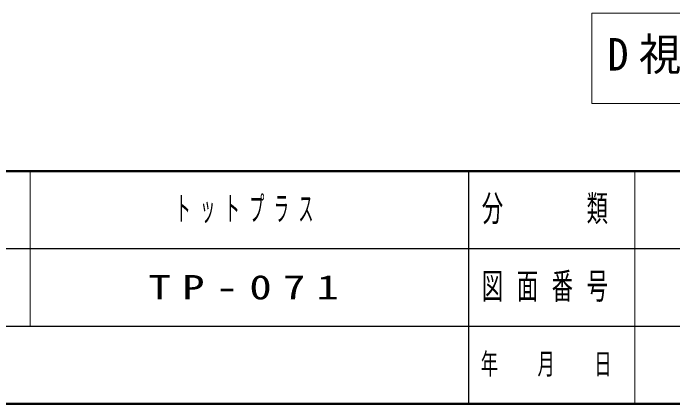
# Model space of a CAD drawing. Units: millimetres on the paper. Extents: x -385 to 0, y -594 to 267.
# Drawn here: x -176 to -116.6, y -297 to -261.8 of the extents above; entities that cross this region are included whole.
import ezdxf

# ---------------------------------------------------------------- set-up
doc = ezdxf.new("R2010")
doc.units = ezdxf.units.MM
doc.layers.add('1_60', color=2, linetype='Continuous', lineweight=25)
doc.layers.add('LY_3', color=7, linetype='Continuous', lineweight=13)
doc.layers.add('LY_4', color=7, linetype='Continuous')
doc.styles.add('ＭＳ ゴシック', font='')
doc.styles.get('ＭＳ ゴシック').set_extended_font_data('MS Gothic')

msp = doc.modelspace()

# ---------------------------------------------------------------- linework, layer by layer
at = {"layer": '1_60', "color": 7, "lineweight": 13}
for p, q in [((-123.87, -261.762), (-123.87, -269.896)), ((-73.07, -261.762), (-123.87, -261.762)), ((-123.87, -269.896), (-73.07, -269.896))]:
    msp.add_line(p, q, dxfattribs=at)
at = {"layer": 'LY_3', "lineweight": 50}
for p, q in [((-385, -276), (0, -276)), ((-385, -297), (0, -297))]:
    msp.add_line(p, q, dxfattribs=at)
at = {"layer": 'LY_3'}
for p, q in [((-174.5, -276), (-174.5, -290)), ((-120, -276), (-120, -297))]:
    msp.add_line(p, q, dxfattribs=at)
at = {"layer": 'LY_3', "color": 211, "lineweight": 25}
for p, q in [((-135, -276), (-135, -297)), ((-187.5, -283), (-70, -283)), ((-242.5, -290), (0, -290))]:
    msp.add_line(p, q, dxfattribs=at)

# ---------------------------------------------------------------- texts
at = {"layer": '1_60', "color": 7, "insert": (-122.47, -265.829), "char_height": 2.933, "attachment_point": 4, "style": 'ＭＳ ゴシック'}
msp.add_mtext('\\T1.5;\\W0.95;D視立面図\u3000S=1/60', dxfattribs=at)
at = {"layer": 'LY_3', "color": 4, "attachment_point": 5, "style": 'ＭＳ ゴシック'}
for s, insert, char_height in [('\\T1.64;\\W0.6;分\u3000\u3000類', (-127.5, -279.5), 2.346), ('\\T1.64;\\W0.6;図面番号', (-127.5, -286.5), 2.346), ('\\T1.64;\\W0.6;年\u3000月\u3000日', (-127.5, -293.5), 1.906)]:
    msp.add_mtext(s, dxfattribs=dict(at, insert=insert, char_height=char_height))
at = {"layer": 'LY_4', "char_height": 2.199, "attachment_point": 5, "style": 'ＭＳ ゴシック'}
for s, insert in [('\\T1.64;\\W0.45;トットプラス', (-154.75, -279.5)), ('\\T1.5;\\W1.35;TP-071', (-154.75, -286.5))]:
    msp.add_mtext(s, dxfattribs=dict(at, insert=insert))

doc.saveas('drawing.dxf')
